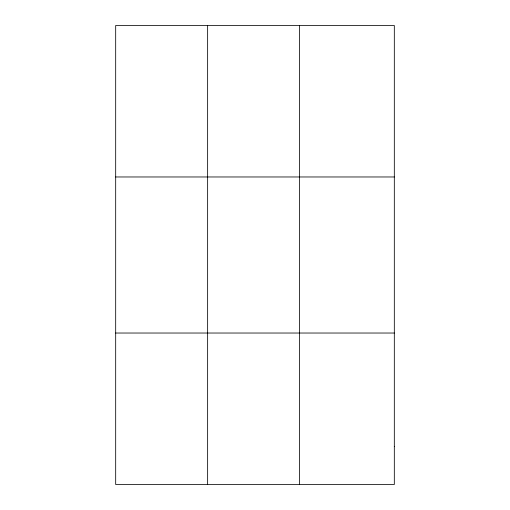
<?xml version="1.0" encoding="UTF-8"?>
<svg xmlns="http://www.w3.org/2000/svg" width="510" height="510" viewBox="0 0 510 510"><rect width="100%" height="100%" fill="white"/><g stroke="black" fill="none" stroke-linecap="round" stroke-linejoin="round"><path stroke-width="0.76" d="M207.634 484.5L207.634 25.5M299.58 484.5L299.58 25.5M115.681 176.97L394.319 176.97M115.681 333.03L394.319 333.03M394.319 446.632L394.319 484.5L115.681 484.5L115.681 25.5L394.319 25.5L394.319 446.632"/></g></svg>
